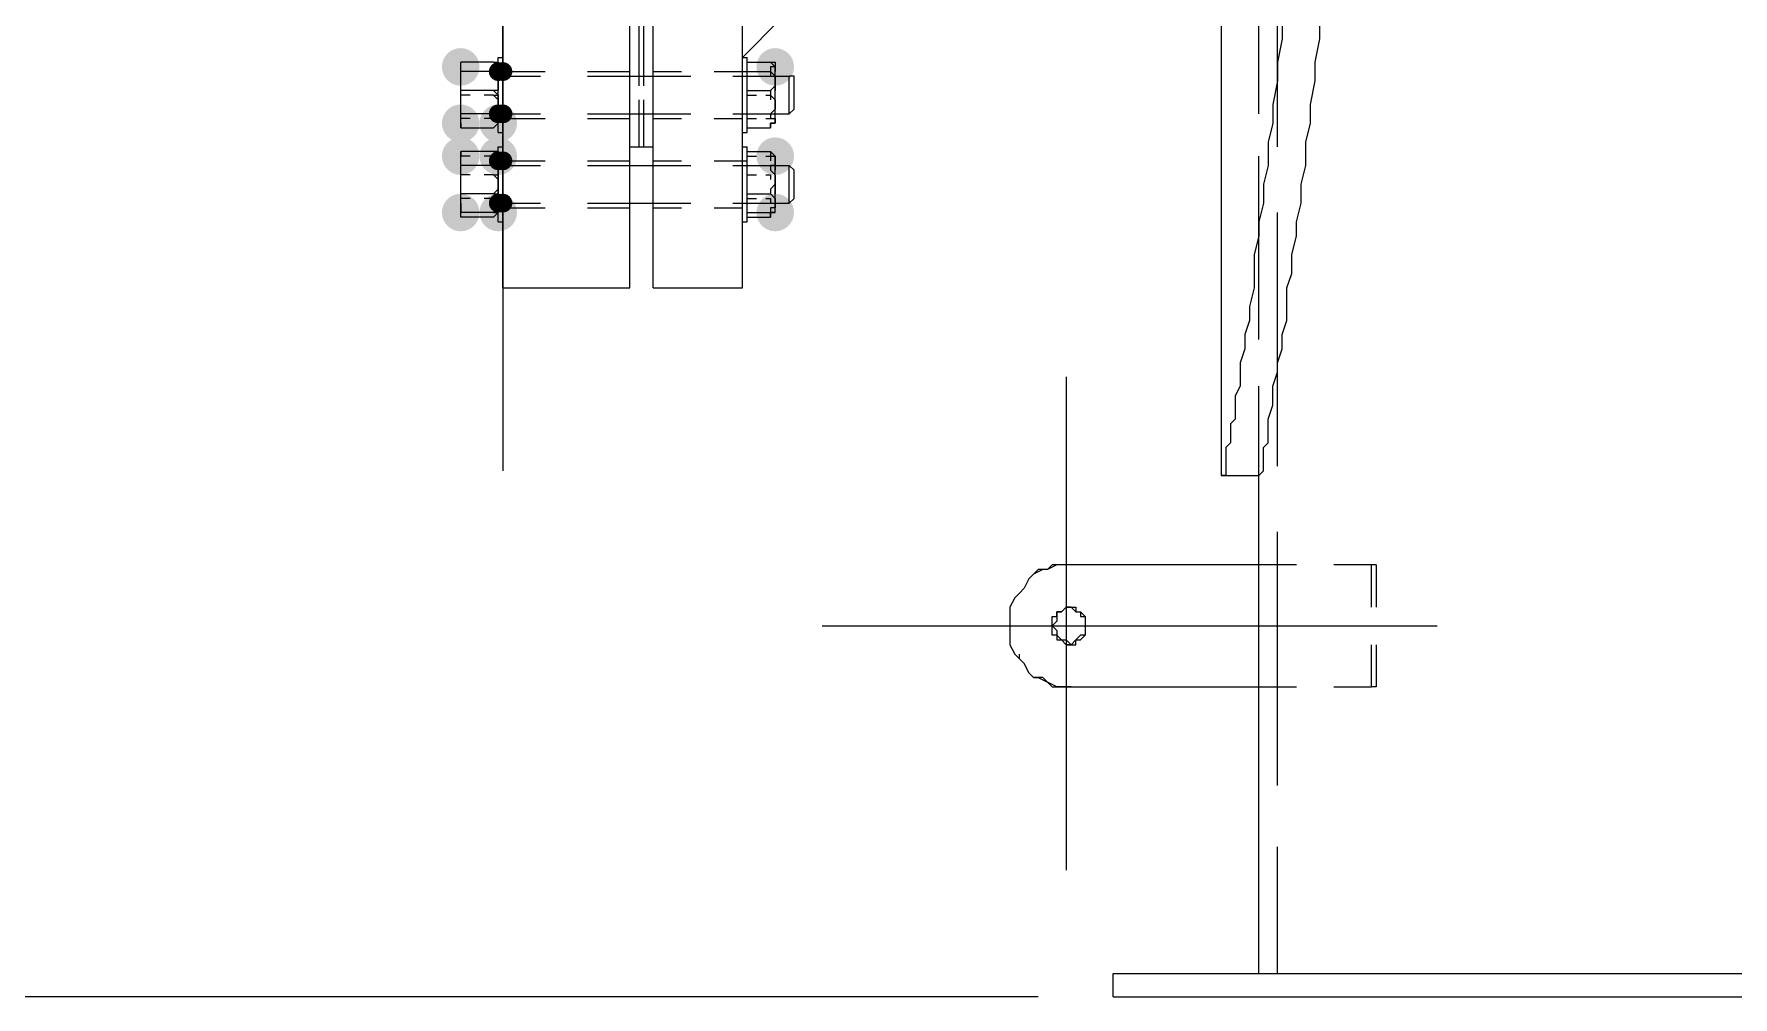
# Model space of a CAD drawing. Header units: millimetres. Extents: x 0 to 62767, y -13570 to 23963.
# Drawn here: x 2768 to 3457, y 5583 to 5973 of the extents above; entities that cross this region are included whole.
import ezdxf

# ---------------------------------------------------------------- set-up
doc = ezdxf.new("R2010")
doc.units = ezdxf.units.MM

msp = doc.modelspace()

# ---------------------------------------------------------------- hatches: boundary and pattern name
h = msp.add_hatch(color=7)
edge = h.paths.add_edge_path()
edge.add_arc((2940.952, 5960), 7.619, 0, 360)
h = msp.add_hatch(color=7)
edge = h.paths.add_edge_path()
edge.add_arc((3068.572, 5960), 7.619, 0, 360)
h = msp.add_hatch(color=7)
edge = h.paths.add_edge_path()
edge.add_arc((2956.19, 5958.095), 3.81, 0, 360)
h = msp.add_hatch(color=7)
edge = h.paths.add_edge_path()
edge.add_arc((2958.095, 5958.095), 3.81, 0, 360)
h = msp.add_hatch(color=7)
edge = h.paths.add_edge_path()
edge.add_arc((2940.952, 5937.143), 7.619, 0, 360)
h = msp.add_hatch(color=7)
edge = h.paths.add_edge_path()
edge.add_arc((2956.19, 5937.143), 7.619, 0, 360)
h = msp.add_hatch(color=7)
edge = h.paths.add_edge_path()
edge.add_arc((2956.19, 5940.952), 3.81, 0, 360)
h = msp.add_hatch(color=7)
edge = h.paths.add_edge_path()
edge.add_arc((2958.095, 5940.952), 3.81, 0, 360)
h = msp.add_hatch(color=7)
edge = h.paths.add_edge_path()
edge.add_arc((2940.952, 5923.809), 7.619, 0, 360)
h = msp.add_hatch(color=7)
edge = h.paths.add_edge_path()
edge.add_arc((2956.19, 5923.809), 7.619, 0, 360)
h = msp.add_hatch(color=7)
edge = h.paths.add_edge_path()
edge.add_arc((3068.572, 5923.809), 7.619, 0, 360)
h = msp.add_hatch(color=7)
edge = h.paths.add_edge_path()
edge.add_arc((2956.19, 5921.905), 3.81, 0, 360)
h = msp.add_hatch(color=7)
edge = h.paths.add_edge_path()
edge.add_arc((2958.095, 5921.905), 3.81, 0, 360)
h = msp.add_hatch(color=7)
edge = h.paths.add_edge_path()
edge.add_arc((2940.952, 5900.952), 7.619, 0, 360)
h = msp.add_hatch(color=7)
edge = h.paths.add_edge_path()
edge.add_arc((2940.952, 5900.952), 7.619, 0, 360)
h = msp.add_hatch(color=7)
edge = h.paths.add_edge_path()
edge.add_arc((2956.19, 5900.952), 7.619, 0, 360)
h = msp.add_hatch(color=7)
edge = h.paths.add_edge_path()
edge.add_arc((2956.19, 5904.762), 3.81, 0, 360)
h = msp.add_hatch(color=7)
edge = h.paths.add_edge_path()
edge.add_arc((2958.095, 5904.762), 3.81, 0, 360)
h = msp.add_hatch(color=7)
edge = h.paths.add_edge_path()
edge.add_arc((3068.572, 5900.952), 7.619, 0, 360)
h = msp.add_hatch(color=7)
edge = h.paths.add_edge_path()
edge.add_arc((3068.572, 5900.952), 7.619, 0, 360)

# ---------------------------------------------------------------- linework, layer by layer
at = {"color": 7, "lineweight": 0}
for points in [[(3055.238, 5870.476), (3055.238, 6697.143)], [(2958.095, 5870.476), (2958.095, 6194.285)], [(3009.524, 5870.476), (3009.524, 6194.285)], [(3019.047, 5870.476), (3019.047, 6194.285)], [(2958.095, 6060.952), (2958.095, 5796.19)], [(3013.333, 5956.19), (3013.333, 6009.524)], [(3013.333, 5956.19), (3013.333, 6009.524)], [(3015.238, 5956.19), (3015.238, 6009.524)], [(3015.238, 5956.19), (3015.238, 6009.524)], [(3070.476, 5979.048), (3055.238, 5963.81)], [(3274.286, 5980.952), (3274.286, 5971.428), (3272.381, 5961.905), (3272.381, 5954.286), (3270.476, 5944.762), (3270.476, 5937.143), (3268.571, 5929.524), (3268.571, 5920), (3266.667, 5912.381), (3266.667, 5904.762), (3264.762, 5897.143), (3264.762, 5891.428), (3262.857, 5883.81), (3262.857, 5876.19), (3262.857, 5870.476), (3260.952, 5862.857), (3260.952, 5857.143), (3259.048, 5851.429), (3259.048, 5845.714), (3257.143, 5840), (3257.143, 5836.191), (3257.143, 5830.476), (3255.238, 5826.667), (3255.238, 5822.857), (3255.238, 5817.142), (3253.333, 5815.238), (3253.333, 5811.428), (3253.333, 5807.619), (3251.429, 5805.714), (3251.429, 5801.905), (3251.429, 5800), (3251.429, 5798.095), (3251.429, 5796.19), (3251.429, 5794.286), (3249.524, 5794.286)], [(3249.524, 5979.048), (3249.524, 5794.286), (3264.762, 5794.286)], [(3264.762, 5794.286), (3266.667, 5796.19), (3266.667, 5798.095), (3266.667, 5800), (3266.667, 5801.905), (3266.667, 5805.714), (3268.571, 5807.619), (3268.571, 5811.428), (3268.571, 5815.238), (3268.571, 5817.142), (3270.476, 5822.857), (3270.476, 5826.667), (3270.476, 5830.476), (3272.381, 5836.191), (3272.381, 5840), (3274.286, 5845.714), (3274.286, 5851.429), (3276.191, 5857.143), (3276.191, 5862.857), (3276.191, 5870.476), (3278.095, 5876.19), (3278.095, 5883.81), (3280, 5891.428), (3280, 5897.143), (3281.905, 5904.762), (3281.905, 5912.381), (3283.81, 5920), (3283.81, 5929.524), (3285.714, 5937.143), (3285.714, 5944.762), (3287.619, 5954.286), (3287.619, 5961.905), (3289.524, 5971.428), (3289.524, 5980.952)], [(3264.762, 5940.952), (3264.762, 5979.048)], [(3264.762, 5940.952), (3264.762, 5979.048)], [(3272.381, 5927.619), (3272.381, 5979.048)], [(2956.19, 5933.333), (2956.19, 5963.81)], [(2956.19, 5963.81), (2958.095, 5963.81)], [(3055.238, 5963.81), (3057.143, 5963.81)], [(3057.143, 5933.333), (3057.143, 5963.81)], [(2940.952, 5960), (2940.952, 5961.905)], [(2954.286, 5961.905), (2940.952, 5961.905)], [(2940.952, 5960), (2940.952, 5961.905)], [(2940.952, 5956.19), (2940.952, 5958.095), (2940.952, 5960)], [(2940.952, 5958.095), (2940.952, 5960)], [(2940.952, 5954.286), (2940.952, 5960)], [(2944.762, 5958.095), (2940.952, 5958.095)], [(2940.952, 5954.286), (2940.952, 5956.19), (2940.952, 5958.095)], [(2954.286, 5958.095), (2940.952, 5958.095)], [(2954.286, 5958.095), (2950.476, 5958.095)], [(2954.286, 5961.905), (2956.19, 5961.905)], [(2954.286, 5961.905), (2956.19, 5961.905), (2956.19, 5960), (2954.286, 5958.095)], [(2954.286, 5958.095), (2956.19, 5958.095), (2956.19, 5960)], [(2954.286, 5958.095), (2956.19, 5956.19)], [(2954.286, 5958.095), (2956.19, 5958.095), (2956.19, 5956.19), (2956.19, 5954.286), (2956.19, 5952.381), (2956.19, 5950.476), (2954.286, 5950.476)], [(2956.19, 5960), (2956.19, 5961.905)], [(2956.19, 5956.19), (2973.333, 5956.19)], [(2958.095, 5958.095), (2975.238, 5958.095)], [(2992.381, 5958.095), (3009.524, 5958.095)], [(2992.381, 5956.19), (3009.524, 5956.19)], [(3009.524, 5956.19), (3019.047, 5956.19)], [(3013.333, 5952.381), (3013.333, 5956.19)], [(3013.333, 5952.381), (3013.333, 5956.19)], [(3015.238, 5952.381), (3015.238, 5956.19)], [(3015.238, 5952.381), (3015.238, 5956.19)], [(3019.047, 5958.095), (3030.476, 5958.095)], [(3019.047, 5956.19), (3034.286, 5956.19)], [(3043.81, 5958.095), (3055.238, 5958.095)], [(3051.428, 5956.19), (3068.572, 5956.19)], [(3055.238, 5958.095), (3057.143, 5958.095)], [(3057.143, 5961.905), (3066.666, 5961.905)], [(3057.143, 5958.095), (3060.952, 5958.095)], [(3057.143, 5958.095), (3066.666, 5958.095)], [(3057.143, 5956.19), (3060.952, 5956.19)], [(3064.762, 5958.095), (3066.666, 5958.095)], [(3064.762, 5956.19), (3068.572, 5956.19)], [(3066.666, 5961.905), (3068.572, 5961.905), (3068.572, 5960)], [(3068.572, 5960), (3066.666, 5961.905)], [(3068.572, 5960), (3066.666, 5960), (3066.666, 5958.095), (3068.572, 5956.19), (3068.572, 5954.286)], [(3066.666, 5958.095), (3066.666, 5956.19)], [(3068.572, 5960), (3068.572, 5958.095)], [(3068.572, 5954.286), (3068.572, 5960)], [(3068.572, 5956.19), (3074.286, 5956.19)], [(3074.286, 5940.952), (3074.286, 5956.19)], [(3076.191, 5956.19), (3074.286, 5956.19)], [(3076.191, 5942.857), (3076.191, 5956.19)], [(2940.952, 5950.476), (2940.952, 5952.381), (2940.952, 5954.286)], [(2940.952, 5950.476), (2940.952, 5952.381), (2940.952, 5954.286)], [(2940.952, 5944.762), (2940.952, 5954.286)], [(2940.952, 5944.762), (2940.952, 5946.667), (2940.952, 5948.571), (2940.952, 5950.476)], [(2954.286, 5950.476), (2940.952, 5950.476)], [(2954.286, 5950.476), (2956.19, 5948.571), (2956.19, 5946.667), (2956.19, 5944.762), (2956.19, 5942.857), (2956.19, 5940.952), (2954.286, 5940.952), (2956.19, 5939.047), (2956.19, 5937.143), (2954.286, 5935.238)], [(2956.19, 5952.381), (2956.19, 5954.286)], [(2956.19, 5952.381), (2956.19, 5950.476)], [(3057.143, 5950.476), (3066.666, 5950.476)], [(3068.572, 5954.286), (3068.572, 5952.381), (3066.666, 5950.476)], [(3066.666, 5950.476), (3066.666, 5948.571), (3068.572, 5946.667), (3068.572, 5944.762)], [(3068.572, 5954.286), (3068.572, 5952.381), (3068.572, 5950.476)], [(3068.572, 5944.762), (3068.572, 5954.286)], [(2940.952, 5946.667), (2940.952, 5948.571)], [(2944.762, 5948.571), (2940.952, 5948.571)], [(2940.952, 5939.047), (2940.952, 5940.952), (2940.952, 5942.857), (2940.952, 5944.762)], [(2940.952, 5939.047), (2940.952, 5940.952), (2940.952, 5942.857), (2940.952, 5944.762)], [(2940.952, 5939.047), (2940.952, 5944.762)], [(2954.286, 5948.571), (2950.476, 5948.571)], [(2954.286, 5948.571), (2956.19, 5948.571)], [(2954.286, 5948.571), (2956.19, 5946.667)], [(2954.286, 5939.047), (2956.19, 5940.952), (2956.19, 5942.857)], [(2956.19, 5942.857), (2956.19, 5944.762)], [(3013.333, 5940.952), (3013.333, 5946.667)], [(3013.333, 5940.952), (3013.333, 5946.667)], [(3015.238, 5940.952), (3015.238, 5946.667)], [(3015.238, 5940.952), (3015.238, 5946.667)], [(3057.143, 5948.571), (3060.952, 5948.571)], [(3064.762, 5948.571), (3066.666, 5948.571)], [(3066.666, 5948.571), (3066.666, 5946.667)], [(3068.572, 5944.762), (3068.572, 5942.857), (3066.666, 5940.952)], [(3068.572, 5940.952), (3068.572, 5942.857), (3068.572, 5944.762)], [(3068.572, 5939.047), (3068.572, 5944.762)], [(3076.191, 5942.857), (3074.286, 5940.952)], [(2954.286, 5940.952), (2940.952, 5940.952)], [(2944.762, 5939.047), (2940.952, 5939.047)], [(2940.952, 5935.238), (2940.952, 5937.143), (2940.952, 5939.047)], [(2940.952, 5937.143), (2940.952, 5939.047)], [(2940.952, 5937.143), (2940.952, 5935.238)], [(2940.952, 5935.238), (2954.286, 5935.238), (2956.19, 5937.143)], [(2954.286, 5939.047), (2950.476, 5939.047)], [(2954.286, 5939.047), (2956.19, 5939.047)], [(2956.19, 5940.952), (2973.333, 5940.952)], [(2958.095, 5939.047), (2975.238, 5939.047)], [(2992.381, 5940.952), (3009.524, 5940.952)], [(2992.381, 5939.047), (3009.524, 5939.047)], [(3009.524, 5940.952), (3019.047, 5940.952)], [(3013.333, 5927.619), (3013.333, 5940.952)], [(3013.333, 5927.619), (3013.333, 5940.952)], [(3015.238, 5927.619), (3015.238, 5940.952)], [(3015.238, 5927.619), (3015.238, 5940.952)], [(3019.047, 5940.952), (3034.286, 5940.952)], [(3019.047, 5939.047), (3030.476, 5939.047)], [(3043.81, 5939.047), (3055.238, 5939.047)], [(3051.428, 5940.952), (3068.572, 5940.952)], [(3055.238, 5940.952), (3057.143, 5940.952)], [(3057.143, 5940.952), (3060.952, 5940.952)], [(3057.143, 5940.952), (3066.666, 5940.952)], [(3057.143, 5939.047), (3060.952, 5939.047)], [(3057.143, 5935.238), (3066.666, 5935.238)], [(3064.762, 5940.952), (3068.572, 5940.952)], [(3064.762, 5939.047), (3066.666, 5939.047)], [(3066.666, 5940.952), (3066.666, 5939.047)], [(3066.666, 5940.952), (3066.666, 5939.047), (3068.572, 5939.047)], [(3068.572, 5939.047), (3068.572, 5937.143), (3066.666, 5937.143), (3066.666, 5935.238)], [(3066.666, 5937.143), (3068.572, 5937.143)], [(3066.666, 5935.238), (3066.666, 5937.143)], [(3068.572, 5937.143), (3066.666, 5937.143)], [(3068.572, 5940.952), (3074.286, 5940.952)], [(3068.572, 5937.143), (3068.572, 5939.047)], [(2956.19, 5933.333), (2958.095, 5933.333)], [(3055.238, 5933.333), (3057.143, 5933.333)], [(2940.952, 5925.714), (2940.952, 5923.809)], [(2940.952, 5921.905), (2940.952, 5923.809), (2940.952, 5925.714)], [(2954.286, 5925.714), (2940.952, 5925.714)], [(2940.952, 5918.095), (2940.952, 5920), (2940.952, 5921.905), (2940.952, 5923.809)], [(2944.762, 5923.809), (2940.952, 5923.809)], [(2940.952, 5921.905), (2940.952, 5923.809)], [(2940.952, 5920), (2940.952, 5921.905)], [(2940.952, 5914.286), (2940.952, 5921.905)], [(2954.286, 5923.809), (2950.476, 5923.809)], [(2956.19, 5923.809), (2956.19, 5925.714), (2954.286, 5925.714)], [(2954.286, 5925.714), (2956.19, 5923.809), (2956.19, 5921.905), (2956.19, 5920), (2954.286, 5920)], [(2954.286, 5923.809), (2956.19, 5923.809)], [(2954.286, 5923.809), (2956.19, 5921.905), (2956.19, 5920)], [(2956.19, 5897.143), (2956.19, 5927.619)], [(2956.19, 5927.619), (2958.095, 5927.619)], [(2958.095, 5921.905), (2975.238, 5921.905)], [(2992.381, 5921.905), (3009.524, 5921.905)], [(3009.524, 5927.619), (3013.333, 5927.619)], [(3013.333, 5927.619), (3015.238, 5927.619)], [(3015.238, 5927.619), (3019.047, 5927.619)], [(3019.047, 5921.905), (3030.476, 5921.905)], [(3043.81, 5921.905), (3055.238, 5921.905)], [(3055.238, 5927.619), (3057.143, 5927.619)], [(3055.238, 5921.905), (3057.143, 5921.905)], [(3057.143, 5897.143), (3057.143, 5927.619)], [(3057.143, 5925.714), (3066.666, 5925.714)], [(3057.143, 5923.809), (3060.952, 5923.809)], [(3064.762, 5923.809), (3066.666, 5923.809)], [(3068.572, 5923.809), (3066.666, 5925.714), (3066.666, 5923.809), (3068.572, 5923.809), (3068.572, 5921.905)], [(3066.666, 5923.809), (3066.666, 5921.905)], [(3068.572, 5921.905), (3068.572, 5920), (3066.666, 5920), (3066.666, 5918.095), (3068.572, 5916.191), (3068.572, 5914.286)], [(3068.572, 5921.905), (3068.572, 5923.809)], [(3068.572, 5921.905), (3068.572, 5920), (3068.572, 5918.095)], [(3068.572, 5914.286), (3068.572, 5921.905)], [(3264.762, 5849.524), (3264.762, 5923.809)], [(3264.762, 5849.524), (3264.762, 5923.809)], [(2940.952, 5914.286), (2940.952, 5916.191), (2940.952, 5918.095), (2940.952, 5920)], [(2954.286, 5920), (2940.952, 5920)], [(2940.952, 5914.286), (2940.952, 5916.191)], [(2944.762, 5916.191), (2940.952, 5916.191)], [(2954.286, 5916.191), (2950.476, 5916.191)], [(2954.286, 5920), (2956.19, 5918.095), (2956.19, 5916.191), (2956.19, 5914.286), (2956.19, 5912.381), (2956.19, 5910.476), (2954.286, 5908.571)], [(2954.286, 5916.191), (2956.19, 5916.191)], [(2954.286, 5916.191), (2956.19, 5914.286)], [(2956.19, 5920), (2973.333, 5920)], [(2956.19, 5920), (2956.19, 5918.095)], [(2992.381, 5920), (3009.524, 5920)], [(3009.524, 5920), (3019.047, 5920)], [(3019.047, 5920), (3034.286, 5920)], [(3051.428, 5920), (3068.572, 5920)], [(3057.143, 5920), (3060.952, 5920)], [(3057.143, 5920), (3066.666, 5920)], [(3057.143, 5916.191), (3060.952, 5916.191)], [(3064.762, 5920), (3068.572, 5920)], [(3064.762, 5916.191), (3066.666, 5916.191)], [(3066.666, 5916.191), (3066.666, 5914.286)], [(3068.572, 5920), (3074.286, 5920)], [(3074.286, 5904.762), (3074.286, 5920)], [(3076.191, 5918.095), (3074.286, 5920)], [(3076.191, 5906.666), (3076.191, 5918.095)], [(2940.952, 5908.571), (2940.952, 5910.476), (2940.952, 5912.381), (2940.952, 5914.286)], [(2940.952, 5904.762), (2940.952, 5914.286)], [(2940.952, 5908.571), (2940.952, 5910.476), (2940.952, 5912.381)], [(2940.952, 5904.762), (2940.952, 5906.666), (2940.952, 5908.571)], [(2954.286, 5908.571), (2940.952, 5908.571)], [(2954.286, 5908.571), (2956.19, 5908.571), (2956.19, 5906.666), (2956.19, 5904.762), (2956.19, 5902.857), (2954.286, 5900.952), (2956.19, 5900.952), (2954.286, 5899.048)], [(2956.19, 5910.476), (2956.19, 5912.381)], [(2956.19, 5910.476), (2956.19, 5908.571)], [(3057.143, 5908.571), (3066.666, 5908.571)], [(3068.572, 5914.286), (3068.572, 5912.381), (3066.666, 5910.476), (3066.666, 5908.571)], [(3066.666, 5908.571), (3068.572, 5906.666), (3068.572, 5904.762)], [(3068.572, 5904.762), (3068.572, 5914.286)], [(3068.572, 5912.381), (3068.572, 5910.476), (3068.572, 5908.571)], [(2940.952, 5899.048), (2940.952, 5900.952), (2940.952, 5902.857), (2940.952, 5904.762), (2940.952, 5906.666)], [(2944.762, 5906.666), (2940.952, 5906.666)], [(2940.952, 5904.762), (2940.952, 5902.857), (2940.952, 5900.952)], [(2940.952, 5900.952), (2940.952, 5904.762)], [(2940.952, 5899.048), (2940.952, 5900.952)], [(2954.286, 5900.952), (2940.952, 5900.952)], [(2954.286, 5906.666), (2950.476, 5906.666)], [(2954.286, 5906.666), (2956.19, 5906.666)], [(2954.286, 5906.666), (2956.19, 5904.762), (2956.19, 5902.857)], [(2954.286, 5899.048), (2956.19, 5900.952), (2956.19, 5902.857)], [(2956.19, 5904.762), (2973.333, 5904.762)], [(2958.095, 5902.857), (2975.238, 5902.857)], [(2992.381, 5904.762), (3009.524, 5904.762)], [(2992.381, 5902.857), (3009.524, 5902.857)], [(3009.524, 5904.762), (3019.047, 5904.762)], [(3019.047, 5904.762), (3034.286, 5904.762)], [(3019.047, 5902.857), (3030.476, 5902.857)], [(3043.81, 5902.857), (3055.238, 5902.857)], [(3051.428, 5904.762), (3068.572, 5904.762)], [(3055.238, 5904.762), (3057.143, 5904.762)], [(3057.143, 5906.666), (3060.952, 5906.666)], [(3057.143, 5904.762), (3060.952, 5904.762)], [(3057.143, 5900.952), (3066.666, 5900.952)], [(3064.762, 5906.666), (3066.666, 5906.666)], [(3064.762, 5904.762), (3068.572, 5904.762)], [(3066.666, 5906.666), (3066.666, 5904.762)], [(3068.572, 5904.762), (3068.572, 5902.857), (3066.666, 5902.857), (3066.666, 5900.952)], [(3066.666, 5899.048), (3066.666, 5900.952)], [(3066.666, 5900.952), (3068.572, 5900.952)], [(3068.572, 5900.952), (3066.666, 5900.952), (3066.666, 5899.048)], [(3068.572, 5900.952), (3068.572, 5902.857), (3068.572, 5904.762)], [(3068.572, 5904.762), (3074.286, 5904.762)], [(3068.572, 5900.952), (3068.572, 5904.762)], [(3076.191, 5906.666), (3074.286, 5904.762)], [(3272.381, 5798.095), (3272.381, 5900.952)], [(2954.286, 5899.048), (2940.952, 5899.048)], [(2956.19, 5897.143), (2958.095, 5897.143)], [(3055.238, 5897.143), (3057.143, 5897.143)], [(3057.143, 5899.048), (3066.666, 5899.048)], [(2958.095, 5870.476), (3009.524, 5870.476)], [(3019.047, 5870.476), (3055.238, 5870.476)], [(3186.667, 5834.286), (3186.667, 5733.333), (3186.667, 5634.286)], [(3264.762, 5794.286), (3264.762, 5830.476)], [(3264.762, 5794.286), (3264.762, 5830.476)], [(3264.762, 5592.381), (3264.762, 5794.286)], [(3272.381, 5668.571), (3272.381, 5771.429)], [(3186.667, 5758.095), (3184.762, 5758.095), (3180.952, 5758.095), (3179.048, 5756.191), (3175.238, 5756.191), (3173.333, 5754.286), (3171.429, 5752.381), (3169.524, 5748.571), (3167.619, 5746.667), (3165.714, 5744.762), (3163.81, 5740.953), (3163.81, 5739.048), (3163.81, 5735.238), (3163.81, 5731.428), (3163.81, 5729.524), (3163.81, 5725.714), (3165.714, 5721.904), (3167.619, 5720), (3169.524, 5718.095), (3171.429, 5714.286), (3173.333, 5712.381), (3175.238, 5712.381), (3179.048, 5710.476), (3180.952, 5708.572), (3184.762, 5708.572), (3186.667, 5708.572)], [(3188.571, 5758.095), (3184.762, 5758.095), (3182.857, 5758.095), (3179.048, 5756.191), (3177.143, 5756.191), (3173.333, 5754.286), (3171.429, 5752.381), (3169.524, 5748.571), (3167.619, 5746.667)], [(3264.762, 5758.095), (3186.667, 5758.095)], [(3280, 5758.095), (3264.762, 5758.095)], [(3310.476, 5740.953), (3310.476, 5758.095), (3295.238, 5758.095)], [(3312.381, 5758.095), (3310.476, 5758.095)], [(3312.381, 5758.095), (3312.381, 5740.953)], [(3188.571, 5740.953), (3186.667, 5740.953), (3184.762, 5739.048), (3182.857, 5739.048), (3182.857, 5737.142), (3182.857, 5735.238), (3180.952, 5733.333), (3182.857, 5731.428), (3182.857, 5729.524), (3182.857, 5727.619), (3184.762, 5727.619), (3186.667, 5727.619), (3188.571, 5725.714)], [(3186.667, 5740.953), (3188.571, 5740.953)], [(3188.571, 5740.953), (3190.476, 5740.953), (3190.476, 5739.048), (3192.381, 5739.048), (3194.286, 5737.142)], [(3087.619, 5733.333), (3186.667, 5733.333), (3337.143, 5733.333)], [(3188.571, 5725.714), (3190.476, 5725.714), (3190.476, 5727.619), (3192.381, 5727.619), (3194.286, 5729.524)], [(3188.571, 5708.572), (3184.762, 5708.572), (3182.857, 5708.572), (3179.048, 5710.476), (3177.143, 5712.381), (3173.333, 5712.381), (3171.429, 5714.286), (3169.524, 5718.095), (3167.619, 5720), (3167.619, 5721.904)], [(3186.667, 5725.714), (3188.571, 5725.714)], [(3295.238, 5708.572), (3310.476, 5708.572), (3310.476, 5725.714)], [(3312.381, 5725.714), (3312.381, 5708.572)], [(3186.667, 5708.572), (3264.762, 5708.572)], [(3264.762, 5708.572), (3280, 5708.572)], [(3312.381, 5708.572), (3310.476, 5708.572)], [(3272.381, 5592.381), (3272.381, 5643.81)], [(3205.714, 5582.857), (3205.714, 5592.381), (9337.143, 5592.381), (9337.143, 5582.857)], [(3175.238, 5582.857), (2996.191, 5582.857), (2788.571, 5582.857), (2601.905, 5582.857)], [(3205.714, 5582.857), (9337.143, 5582.857)]]:
    msp.add_lwpolyline(points, dxfattribs=at)
msp.add_lwpolyline([(3186.667, 5740.953), (3188.571, 5740.953), (3190.476, 5739.048), (3192.381, 5739.048), (3192.381, 5737.142), (3194.286, 5737.142), (3194.286, 5735.238), (3194.286, 5733.333), (3194.286, 5731.428), (3194.286, 5729.524), (3192.381, 5729.524), (3190.476, 5727.619), (3188.571, 5725.714), (3186.667, 5725.714), (3184.762, 5727.619), (3182.857, 5729.524), (3180.952, 5729.524), (3180.952, 5731.428), (3180.952, 5733.333), (3180.952, 5735.238), (3180.952, 5737.142), (3182.857, 5737.142), (3182.857, 5739.048), (3184.762, 5739.048)], close=True, dxfattribs=at)

doc.saveas('drawing.dxf')
